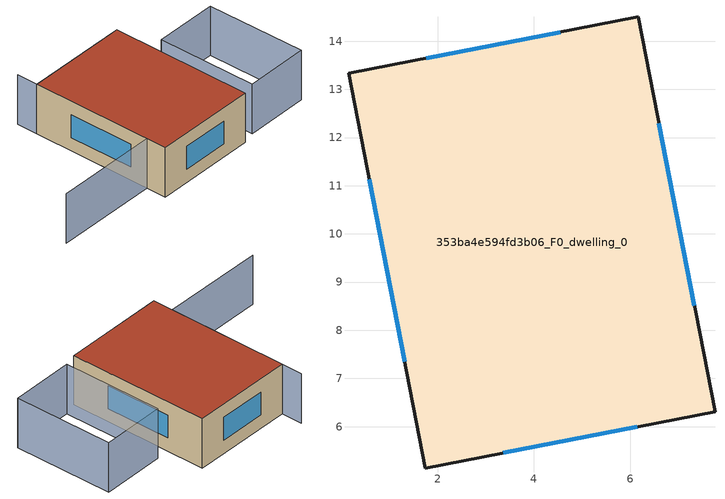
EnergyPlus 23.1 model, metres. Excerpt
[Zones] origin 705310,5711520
353ba4e594fd3b06_F0_dwelling_0
 floor ground (EU_floor_Construction): 6.16,14.5 7.76,6.31 1.75,5.14 0.15,13.34 z0
 wall outside (EU_wall_Construction): 7.76,6.31 6.16,14.5 0.15,13.34 1.75,5.14 7.76,6.31 z0:3
 window (EU_Window_Construction): 7.33,8.51 6.59,12.3 / 3.36,5.45 6.14,5.99 / 0.58,11.13 1.32,7.34 / 4.55,14.19 1.77,13.65 z0.81:2.19
 roof outside (EU_roof_Construction): 7.76,6.31 6.16,14.5 0.15,13.34 1.75,5.14 z3
shading: -0.07,14.56 1.52,6.32 / 1.52,6.32 -4.53,5.16 / 11.04,13.2 12.19,7.43 / 12.19,7.43 8.49,6.69 / 8.49,6.69 7.34,12.46 / 7.34,12.46 11.04,13.2 z0:3
[Building]
EU S2 Campaign: North Axis=0; Terrain=City; Solar Distribution=FullExterior
[Site:Location]
London: Latitude=51.5; Longitude=-0.5; Time Zone=0; Elevation=25
[SizingPeriod:WeatherFileDays]
AnnualSizingPeriod: Begin Month=1; Begin Day of Month=1; End Month=12; End Day of Month=31; Day of Week for Start Day=Monday; Use Weather File Daylight Saving Period=No; Use Weather File Rain and Snow Indicators=No
[MATERIAL]
EU_InternalMass_Material: Roughness=MediumRough; Thickness=0.1; Conductivity=1; Density=1800; Specific Heat=900; Thermal Absorptance=0.9; Solar Absorptance=0.7; Visible Absorptance=0.7
[MATERIAL:NOMASS] Roughness=MediumRough; Thermal Absorptance=0.9; Solar Absorptance=0.7; Visible Absorptance=0.7
Name | Thermal Resistance
EU_wall_NoMass | 0.735294
EU_roof_NoMass | 0.520833
EU_floor_NoMass | 1.81159
[WINDOWMATERIAL:SIMPLEGLAZINGSYSTEM]
EU_Window_SimpleGlazing: UFactor=3.92; Solar Heat Gain Coefficient=0.85; Visible Transmittance=0.85
[CONSTRUCTION]
EU_wall_Construction: EU_wall_NoMass
EU_roof_Construction: EU_roof_NoMass
EU_floor_Construction: EU_floor_NoMass
EU_InternalMass_Construction: EU_InternalMass_Material
EU_Window_Construction: EU_Window_SimpleGlazing
[ZONE]
353ba4e594fd3b06_F0_dwelling_0: Type=1; Multiplier=1; Ceiling Height=autocalculate; Volume=153.452; Floor Area=autocalculate; Part of Total Floor Area=Yes
[INTERNALMASS]
353ba4e594fd3b06_F0_dwelling_0_EU_InternalMass: Construction=EU_InternalMass_Construction; Zone or ZoneList=353ba4e594fd3b06_F0_dwelling_0; Surface Area=51.1505
[OTHEREQUIPMENT]
EU_Step8_InternalGain_353ba4e594fd3b06_F0_dwelling_0_f000: Fuel Type=Electricity; Zone or ZoneList or Space or SpaceList=353ba4e594fd3b06_F0_dwelling_0; Schedule=EU_Step8_GainSchedule_353ba4e594fd3b06_F0_dwelling_0_f000; Design Level Calculation Method=Watts/Area; Power per Zone Floor Area=1; Fraction Latent=0; Fraction Radiant=0; Fraction Lost=0; Carbon Dioxide Generation Rate=0; EndUse Subcategory=EU_Step8_InternalGains
[ZONEVENTILATION:DESIGNFLOWRATE]
EU_ConstantAir_353ba4e594fd3b06_F0_dwelling_0: Zone or ZoneList or Space or SpaceList=353ba4e594fd3b06_F0_dwelling_0; Schedule=EU_AlwaysOn; Design Flow Rate Calculation Method=AirChanges/Hour; Air Changes per Hour=0.48; Ventilation Type=Natural; Fan Pressure Rise=0; Fan Total Efficiency=1; Constant Term Coefficient=1; Temperature Term Coefficient=0; Velocity Term Coefficient=0; Velocity Squared Term Coefficient=0; Minimum Indoor Temperature=-100; Maximum Indoor Temperature=100; Delta Temperature=-100; Minimum Outdoor Temperature=-100; Maximum Outdoor Temperature=100; Maximum Wind Speed=40
[HVACTEMPLATE:THERMOSTAT]
EU_HeatOnly_353ba4e594fd3b06_F0_dwelling_0: Constant Heating Setpoint=20; Constant Cooling Setpoint=50
[HVACTEMPLATE:ZONE:IDEALLOADSAIRSYSTEM]
353ba4e594fd3b06_F0_dwelling_0: Template Thermostat=EU_HeatOnly_353ba4e594fd3b06_F0_dwelling_0; System Availability Schedule=EU_AlwaysOn; Maximum Heating Supply Air Temperature=50; Minimum Cooling Supply Air Temperature=13; Maximum Heating Supply Air Humidity Ratio=0.0156; Minimum Cooling Supply Air Humidity Ratio=0.0077; Heating Limit=NoLimit; Cooling Limit=NoLimit; Heating Availability Schedule=EU_AlwaysOn; Cooling Availability Schedule=EU_CoolingOff; Dehumidification Control Type=ConstantSensibleHeatRatio; Cooling Sensible Heat Ratio=0.7; Dehumidification Setpoint=60; Humidification Control Type=None; Humidification Setpoint=30; Outdoor Air Method=None; Outdoor Air Flow Rate per Person=0.00944; Outdoor Air Flow Rate per Zone Floor Area=0; Outdoor Air Flow Rate per Zone=0; Demand Controlled Ventilation Type=None; Outdoor Air Economizer Type=NoEconomizer; Heat Recovery Type=None; Sensible Heat Recovery Effectiveness=0.7; Latent Heat Recovery Effectiveness=0.65
[SIZING:ZONE]
353ba4e594fd3b06_F0_dwelling_0: Zone Cooling Design Supply Air Temperature Input Method=SupplyAirTemperature; Zone Cooling Design Supply Air Temperature=13; Zone Heating Design Supply Air Temperature Input Method=SupplyAirTemperature; Zone Heating Design Supply Air Temperature=50; Zone Cooling Design Supply Air Humidity Ratio=0.008; Zone Heating Design Supply Air Humidity Ratio=0.008; Cooling Design Air Flow Method=DesignDay; Cooling Design Air Flow Rate=0; Cooling Minimum Air Flow per Zone Floor Area=0.000762; Cooling Minimum Air Flow=0; Cooling Minimum Air Flow Fraction=0.2; Heating Design Air Flow Method=DesignDay; Heating Design Air Flow Rate=0; Heating Maximum Air Flow per Zone Floor Area=0.002032; Heating Maximum Air Flow=0.141576; Heating Maximum Air Flow Fraction=0.3; Account for Dedicated Outdoor Air System=No; Dedicated Outdoor Air System Control Strategy=NeutralSupplyAir; Dedicated Outdoor Air Low Setpoint Temperature for Design=autosize; Dedicated Outdoor Air High Setpoint Temperature for Design=autosize; Zone Load Sizing Method=Sensible Load Only No Latent Load; Zone Latent Cooling Design Supply Air Humidity Ratio Input Method=HumidityRatioDifference; Zone Cooling Design Supply Air Humidity Ratio Difference=0.005; Zone Latent Heating Design Supply Air Humidity Ratio Input Method=HumidityRatioDifference; Zone Humidification Design Supply Air Humidity Ratio Difference=0.005
[SCHEDULE:CONSTANT]
Name | Hourly Value
EU_AlwaysOn | 1
EU_CoolingOff | 0
[SCHEDULE:FILE]
EU_Step8_GainSchedule_353ba4e594fd3b06_F0_dwelling_0_f000: File=../../schedules/353ba4e594fd3b06/353ba4e594fd3b06_F0_dwelling_0_f000_gain.csv; Column Number=1; Rows to Skip at Top=0; Number of Hours of Data=8760; Column Separator=Comma; Interpolate to Timestep=No; Minutes per Item=60; Adjust Schedule for Daylight Savings=Yes
